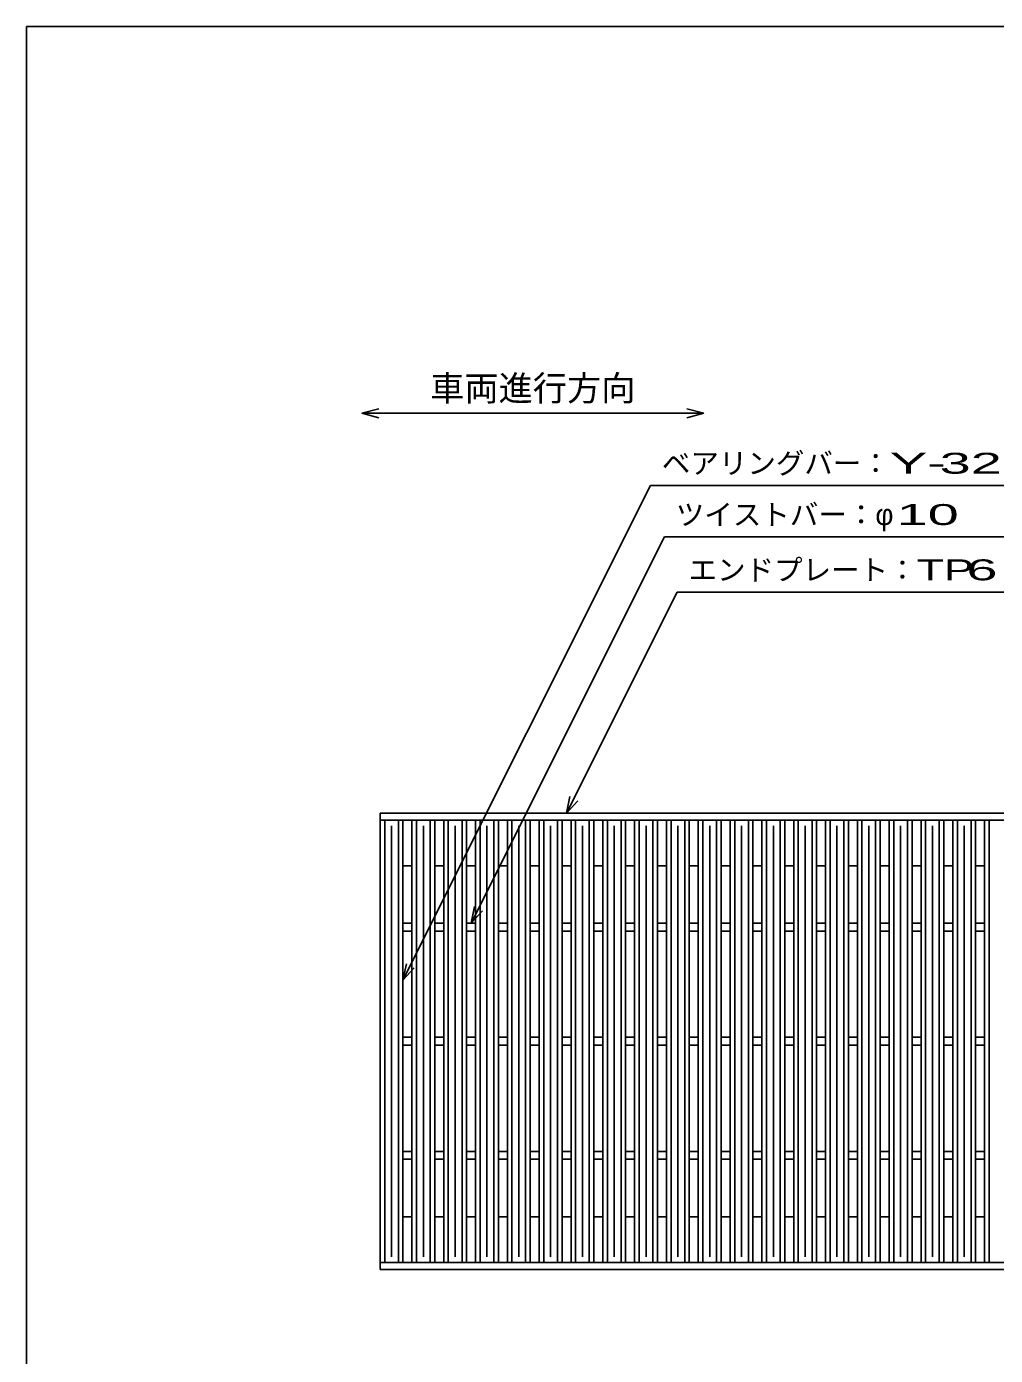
# Model space of a CAD drawing. Units: millimetres, scale not verified. Extents: x -1820 to 1736, y -1282 to 1048.
# Drawn here: x -1724 to -874, y -117 to 1048 of the extents above; entities that cross this region are included whole.
import ezdxf
from ezdxf.enums import TextEntityAlignment as Align

# ---------------------------------------------------------------- set-up
doc = ezdxf.new("R2010")
doc.units = ezdxf.units.MM
doc.header["$LTSCALE"] = 10
for name, color, linetype, lineweight in [('CADPAC_LAYER_0000', 150, 'Continuous', 25), ('CADPAC_LAYER_0016', 3, 'Continuous', 25), ('CADPAC_LAYER_0022', 2, 'Continuous', 25)]:
    doc.layers.add(name, color=color, linetype=linetype, lineweight=lineweight)
doc.styles.add('ベクトル', font='')
doc.styles.get('ベクトル').set_extended_font_data('ベクトル')

msp = doc.modelspace()

# ---------------------------------------------------------------- linework, layer by layer
at = {"layer": 'CADPAC_LAYER_0000'}
for p, q in [((-1724, -1151.5), (-1724, 1048.5)), ((-1724, 1048.5), (1736, 1048.5))]:
    msp.add_line(p, q, dxfattribs=at)
at = {"layer": 'CADPAC_LAYER_0000', "color": 4}
for p, q in [((-1430.08, 709.33), (-1415.08, 713.33)), ((-1130.08, 709.33), (-1145.08, 713.33)), ((-1415.08, 705.33), (-1430.08, 709.33)), ((-1430.08, 709.33), (-1130.08, 709.33)), ((-1145.08, 705.33), (-1130.08, 709.33))]:
    msp.add_line(p, q, dxfattribs=at)
at = {"layer": 'CADPAC_LAYER_0016'}
for p, q in [((-1414, 358.5), (-418, 358.5)), ((-1414, 352.5), (-1414, 358.5)), ((-1414, 352.5), (-418, 352.5)), ((-1414, -35.5), (-1414, 352.5)), ((-1414, 352.5), (-1394, 352.5)), ((-1410, -35.5), (-1410, 352.5)), ((-1398, -35.5), (-1398, 352.5)), ((-1394, -35.5), (-1394, 352.5)), ((-1386.1, -35.5), (-1386.1, 352.5)), ((-1386.1, 352.5), (-1366.1, 352.5)), ((-1382.1, -35.5), (-1382.1, 352.5)), ((-1370.1, -35.5), (-1370.1, 352.5)), ((-1366.1, -35.5), (-1366.1, 352.5)), ((-1358.2, -35.5), (-1358.2, 352.5)), ((-1358.2, 352.5), (-1338.2, 352.5)), ((-1354.2, -35.5), (-1354.2, 352.5)), ((-1342.2, -35.5), (-1342.2, 352.5)), ((-1338.2, -35.5), (-1338.2, 352.5)), ((-1330.3, -35.5), (-1330.3, 352.5)), ((-1330.3, 352.5), (-1310.3, 352.5)), ((-1326.3, -35.5), (-1326.3, 352.5)), ((-1314.3, -35.5), (-1314.3, 352.5)), ((-1310.3, -35.5), (-1310.3, 352.5)), ((-1302.4, -35.5), (-1302.4, 352.5)), ((-1302.4, 352.5), (-1282.4, 352.5)), ((-1298.4, -35.5), (-1298.4, 352.5)), ((-1286.4, -35.5), (-1286.4, 352.5)), ((-1282.4, -35.5), (-1282.4, 352.5)), ((-1274.5, -35.5), (-1274.5, 352.5)), ((-1274.5, 352.5), (-1254.5, 352.5)), ((-1270.5, -35.5), (-1270.5, 352.5)), ((-1258.5, -35.5), (-1258.5, 352.5)), ((-1254.5, -35.5), (-1254.5, 352.5)), ((-1246.6, -35.5), (-1246.6, 352.5)), ((-1246.6, 352.5), (-1226.6, 352.5)), ((-1242.6, -35.5), (-1242.6, 352.5)), ((-1230.6, -35.5), (-1230.6, 352.5)), ((-1226.6, -35.5), (-1226.6, 352.5)), ((-1218.7, -35.5), (-1218.7, 352.5)), ((-1218.7, 352.5), (-1198.7, 352.5)), ((-1214.7, -35.5), (-1214.7, 352.5)), ((-1202.7, -35.5), (-1202.7, 352.5)), ((-1198.7, -35.5), (-1198.7, 352.5)), ((-1190.8, -35.5), (-1190.8, 352.5)), ((-1190.8, 352.5), (-1170.8, 352.5)), ((-1186.8, -35.5), (-1186.8, 352.5)), ((-1174.8, -35.5), (-1174.8, 352.5)), ((-1170.8, -35.5), (-1170.8, 352.5)), ((-1162.9, -35.5), (-1162.9, 352.5)), ((-1162.9, 352.5), (-1142.9, 352.5)), ((-1158.9, -35.5), (-1158.9, 352.5)), ((-1146.9, -35.5), (-1146.9, 352.5)), ((-1142.9, -35.5), (-1142.9, 352.5)), ((-1135, -35.5), (-1135, 352.5)), ((-1135, 352.5), (-1115, 352.5)), ((-1131, -35.5), (-1131, 352.5)), ((-1119, -35.5), (-1119, 352.5)), ((-1115, -35.5), (-1115, 352.5)), ((-1107.1, -35.5), (-1107.1, 352.5)), ((-1107.1, 352.5), (-1087.1, 352.5)), ((-1103.1, -35.5), (-1103.1, 352.5)), ((-1091.1, -35.5), (-1091.1, 352.5)), ((-1087.1, -35.5), (-1087.1, 352.5)), ((-1079.2, -35.5), (-1079.2, 352.5)), ((-1079.2, 352.5), (-1059.2, 352.5)), ((-1075.2, -35.5), (-1075.2, 352.5)), ((-1063.2, -35.5), (-1063.2, 352.5)), ((-1059.2, -35.5), (-1059.2, 352.5)), ((-1051.3, -35.5), (-1051.3, 352.5)), ((-1051.3, 352.5), (-1031.3, 352.5)), ((-1047.3, -35.5), (-1047.3, 352.5)), ((-1035.3, -35.5), (-1035.3, 352.5)), ((-1031.3, -35.5), (-1031.3, 352.5)), ((-1023.4, -35.5), (-1023.4, 352.5)), ((-1023.4, 352.5), (-1003.4, 352.5)), ((-1019.4, -35.5), (-1019.4, 352.5)), ((-1007.4, -35.5), (-1007.4, 352.5)), ((-1003.4, -35.5), (-1003.4, 352.5)), ((-995.5, -35.5), (-995.5, 352.5)), ((-995.5, 352.5), (-975.5, 352.5)), ((-991.5, -35.5), (-991.5, 352.5)), ((-979.5, -35.5), (-979.5, 352.5)), ((-975.5, -35.5), (-975.5, 352.5)), ((-967.6, -35.5), (-967.6, 352.5)), ((-967.6, 352.5), (-947.6, 352.5)), ((-963.6, -35.5), (-963.6, 352.5)), ((-951.6, -35.5), (-951.6, 352.5)), ((-947.6, -35.5), (-947.6, 352.5)), ((-939.7, -35.5), (-939.7, 352.5)), ((-939.7, 352.5), (-919.7, 352.5)), ((-935.7, -35.5), (-935.7, 352.5)), ((-923.7, -35.5), (-923.7, 352.5)), ((-919.7, -35.5), (-919.7, 352.5)), ((-911.8, -35.5), (-911.8, 352.5)), ((-911.8, 352.5), (-891.8, 352.5)), ((-907.8, -35.5), (-907.8, 352.5)), ((-895.8, -35.5), (-895.8, 352.5)), ((-891.8, -35.5), (-891.8, 352.5)), ((-883.9, -35.5), (-883.9, 352.5)), ((-883.9, 352.5), (-863.9, 352.5)), ((-879.9, -35.5), (-879.9, 352.5)), ((-1404, -30.5), (-1404, 347.5)), ((-1376.1, -30.5), (-1376.1, 347.5)), ((-1348.2, -30.5), (-1348.2, 347.5)), ((-1320.3, -30.5), (-1320.3, 347.5)), ((-1292.4, -30.5), (-1292.4, 347.5)), ((-1264.5, -30.5), (-1264.5, 347.5)), ((-1236.6, -30.5), (-1236.6, 347.5)), ((-1208.7, -30.5), (-1208.7, 347.5)), ((-1180.8, -30.5), (-1180.8, 347.5)), ((-1152.9, -30.5), (-1152.9, 347.5)), ((-1125, -30.5), (-1125, 347.5)), ((-1097.1, -30.5), (-1097.1, 347.5)), ((-1069.2, -30.5), (-1069.2, 347.5)), ((-1041.3, -30.5), (-1041.3, 347.5)), ((-1013.4, -30.5), (-1013.4, 347.5)), ((-985.5, -30.5), (-985.5, 347.5)), ((-957.6, -30.5), (-957.6, 347.5)), ((-929.7, -30.5), (-929.7, 347.5)), ((-901.8, -30.5), (-901.8, 347.5)), ((-1394, 312.5), (-1386.1, 312.5)), ((-1366.1, 312.5), (-1358.2, 312.5)), ((-1338.2, 312.5), (-1330.3, 312.5)), ((-1310.3, 312.5), (-1302.4, 312.5)), ((-1282.4, 312.5), (-1274.5, 312.5)), ((-1254.5, 312.5), (-1246.6, 312.5)), ((-1226.6, 312.5), (-1218.7, 312.5)), ((-1198.7, 312.5), (-1190.8, 312.5)), ((-1170.8, 312.5), (-1162.9, 312.5)), ((-1142.9, 312.5), (-1135, 312.5)), ((-1115, 312.5), (-1107.1, 312.5)), ((-1087.1, 312.5), (-1079.2, 312.5)), ((-1059.2, 312.5), (-1051.3, 312.5)), ((-1031.3, 312.5), (-1023.4, 312.5)), ((-1003.4, 312.5), (-995.5, 312.5)), ((-975.5, 312.5), (-967.6, 312.5)), ((-947.6, 312.5), (-939.7, 312.5)), ((-919.7, 312.5), (-911.8, 312.5)), ((-891.8, 312.5), (-883.9, 312.5)), ((-1394, 262), (-1386.1, 262)), ((-1366.1, 262), (-1358.2, 262)), ((-1338.2, 262), (-1330.3, 262)), ((-1310.3, 262), (-1302.4, 262)), ((-1282.4, 262), (-1274.5, 262)), ((-1254.5, 262), (-1246.6, 262)), ((-1226.6, 262), (-1218.7, 262)), ((-1198.7, 262), (-1190.8, 262)), ((-1170.8, 262), (-1162.9, 262)), ((-1142.9, 262), (-1135, 262)), ((-1115, 262), (-1107.1, 262)), ((-1087.1, 262), (-1079.2, 262)), ((-1059.2, 262), (-1051.3, 262)), ((-1031.3, 262), (-1023.4, 262)), ((-1003.4, 262), (-995.5, 262)), ((-975.5, 262), (-967.6, 262)), ((-947.6, 262), (-939.7, 262)), ((-919.7, 262), (-911.8, 262)), ((-891.8, 262), (-883.9, 262)), ((-1394, 255), (-1386.1, 255)), ((-1366.1, 255), (-1358.2, 255)), ((-1338.2, 255), (-1330.3, 255)), ((-1310.3, 255), (-1302.4, 255)), ((-1282.4, 255), (-1274.5, 255)), ((-1254.5, 255), (-1246.6, 255)), ((-1226.6, 255), (-1218.7, 255)), ((-1198.7, 255), (-1190.8, 255)), ((-1170.8, 255), (-1162.9, 255)), ((-1142.9, 255), (-1135, 255)), ((-1115, 255), (-1107.1, 255)), ((-1087.1, 255), (-1079.2, 255)), ((-1059.2, 255), (-1051.3, 255)), ((-1031.3, 255), (-1023.4, 255)), ((-1003.4, 255), (-995.5, 255)), ((-975.5, 255), (-967.6, 255)), ((-947.6, 255), (-939.7, 255)), ((-919.7, 255), (-911.8, 255)), ((-891.8, 255), (-883.9, 255)), ((-1394, 162), (-1386.1, 162)), ((-1394, 155), (-1386.1, 155)), ((-1366.1, 162), (-1358.2, 162)), ((-1366.1, 155), (-1358.2, 155)), ((-1338.2, 162), (-1330.3, 162)), ((-1338.2, 155), (-1330.3, 155)), ((-1310.3, 162), (-1302.4, 162)), ((-1310.3, 155), (-1302.4, 155)), ((-1282.4, 162), (-1274.5, 162)), ((-1282.4, 155), (-1274.5, 155)), ((-1254.5, 162), (-1246.6, 162)), ((-1254.5, 155), (-1246.6, 155)), ((-1226.6, 162), (-1218.7, 162)), ((-1226.6, 155), (-1218.7, 155)), ((-1198.7, 162), (-1190.8, 162)), ((-1198.7, 155), (-1190.8, 155)), ((-1170.8, 162), (-1162.9, 162)), ((-1170.8, 155), (-1162.9, 155)), ((-1142.9, 162), (-1135, 162)), ((-1142.9, 155), (-1135, 155)), ((-1115, 162), (-1107.1, 162)), ((-1115, 155), (-1107.1, 155)), ((-1087.1, 162), (-1079.2, 162)), ((-1087.1, 155), (-1079.2, 155)), ((-1059.2, 162), (-1051.3, 162)), ((-1059.2, 155), (-1051.3, 155)), ((-1031.3, 162), (-1023.4, 162)), ((-1031.3, 155), (-1023.4, 155)), ((-1003.4, 162), (-995.5, 162)), ((-1003.4, 155), (-995.5, 155)), ((-975.5, 162), (-967.6, 162)), ((-975.5, 155), (-967.6, 155)), ((-947.6, 162), (-939.7, 162)), ((-947.6, 155), (-939.7, 155)), ((-919.7, 162), (-911.8, 162)), ((-919.7, 155), (-911.8, 155)), ((-891.8, 162), (-883.9, 162)), ((-891.8, 155), (-883.9, 155)), ((-1394, 62), (-1386.1, 62)), ((-1366.1, 62), (-1358.2, 62)), ((-1338.2, 62), (-1330.3, 62)), ((-1310.3, 62), (-1302.4, 62)), ((-1282.4, 62), (-1274.5, 62)), ((-1254.5, 62), (-1246.6, 62)), ((-1226.6, 62), (-1218.7, 62)), ((-1198.7, 62), (-1190.8, 62)), ((-1170.8, 62), (-1162.9, 62)), ((-1142.9, 62), (-1135, 62)), ((-1115, 62), (-1107.1, 62)), ((-1087.1, 62), (-1079.2, 62)), ((-1059.2, 62), (-1051.3, 62)), ((-1031.3, 62), (-1023.4, 62)), ((-1003.4, 62), (-995.5, 62)), ((-975.5, 62), (-967.6, 62)), ((-947.6, 62), (-939.7, 62)), ((-919.7, 62), (-911.8, 62)), ((-891.8, 62), (-883.9, 62)), ((-1394, 55), (-1386.1, 55)), ((-1366.1, 55), (-1358.2, 55)), ((-1338.2, 55), (-1330.3, 55)), ((-1310.3, 55), (-1302.4, 55)), ((-1282.4, 55), (-1274.5, 55)), ((-1254.5, 55), (-1246.6, 55)), ((-1226.6, 55), (-1218.7, 55)), ((-1198.7, 55), (-1190.8, 55)), ((-1170.8, 55), (-1162.9, 55)), ((-1142.9, 55), (-1135, 55)), ((-1115, 55), (-1107.1, 55)), ((-1087.1, 55), (-1079.2, 55)), ((-1059.2, 55), (-1051.3, 55)), ((-1031.3, 55), (-1023.4, 55)), ((-1003.4, 55), (-995.5, 55)), ((-975.5, 55), (-967.6, 55)), ((-947.6, 55), (-939.7, 55)), ((-919.7, 55), (-911.8, 55)), ((-891.8, 55), (-883.9, 55)), ((-1394, 4.5), (-1386.1, 4.5)), ((-1366.1, 4.5), (-1358.2, 4.5)), ((-1338.2, 4.5), (-1330.3, 4.5)), ((-1310.3, 4.5), (-1302.4, 4.5)), ((-1282.4, 4.5), (-1274.5, 4.5)), ((-1254.5, 4.5), (-1246.6, 4.5)), ((-1226.6, 4.5), (-1218.7, 4.5)), ((-1198.7, 4.5), (-1190.8, 4.5)), ((-1170.8, 4.5), (-1162.9, 4.5)), ((-1142.9, 4.5), (-1135, 4.5)), ((-1115, 4.5), (-1107.1, 4.5)), ((-1087.1, 4.5), (-1079.2, 4.5)), ((-1059.2, 4.5), (-1051.3, 4.5)), ((-1031.3, 4.5), (-1023.4, 4.5)), ((-1003.4, 4.5), (-995.5, 4.5)), ((-975.5, 4.5), (-967.6, 4.5)), ((-947.6, 4.5), (-939.7, 4.5)), ((-919.7, 4.5), (-911.8, 4.5)), ((-891.8, 4.5), (-883.9, 4.5)), ((-1414, -35.5), (-418, -35.5)), ((-1414, -41.5), (-1414, -35.5)), ((-1414, -35.5), (-1394, -35.5)), ((-1414, -41.5), (-418, -41.5)), ((-1386.1, -35.5), (-1366.1, -35.5)), ((-1358.2, -35.5), (-1338.2, -35.5)), ((-1330.3, -35.5), (-1310.3, -35.5)), ((-1302.4, -35.5), (-1282.4, -35.5)), ((-1274.5, -35.5), (-1254.5, -35.5)), ((-1246.6, -35.5), (-1226.6, -35.5)), ((-1218.7, -35.5), (-1198.7, -35.5)), ((-1190.8, -35.5), (-1170.8, -35.5)), ((-1162.9, -35.5), (-1142.9, -35.5)), ((-1135, -35.5), (-1115, -35.5)), ((-1107.1, -35.5), (-1087.1, -35.5)), ((-1079.2, -35.5), (-1059.2, -35.5)), ((-1051.3, -35.5), (-1031.3, -35.5)), ((-1023.4, -35.5), (-1003.4, -35.5)), ((-995.5, -35.5), (-975.5, -35.5)), ((-967.6, -35.5), (-947.6, -35.5)), ((-939.7, -35.5), (-919.7, -35.5)), ((-911.8, -35.5), (-891.8, -35.5)), ((-883.9, -35.5), (-863.9, -35.5))]:
    msp.add_line(p, q, dxfattribs=at)
at = {"layer": 'CADPAC_LAYER_0022', "color": 4}
for p, q in [((-1394, 212), (-1177, 646)), ((-1177, 646), (-717, 646)), ((-1334.25, 262), (-1164.75, 601)), ((-1164.75, 601), (-724.75, 601)), ((-1250.55, 358.5), (-1153.55, 552.5)), ((-1153.55, 552.5), (-713.55, 552.5)), ((-1250.55, 358.5), (-1247.55, 373.1)), ((-1250.55, 358.5), (-1240.55, 369.5)), ((-1334.25, 262), (-1331.25, 276.6)), ((-1334.25, 262), (-1324.25, 273)), ((-1394, 212), (-1391, 226.6)), ((-1394, 212), (-1384, 223))]:
    msp.add_line(p, q, dxfattribs=at)

# ---------------------------------------------------------------- texts
at = {"layer": 'CADPAC_LAYER_0000', "color": 2, "style": 'ベクトル'}
msp.add_text('車両進行方向', height=21.99, dxfattribs=at).set_placement((-1370.08, 731.33), align=Align.MIDDLE_LEFT)
at = {"layer": 'CADPAC_LAYER_0022', "style": 'ベクトル'}
for s, p in [('ベアリングバー：', (-1167, 665.5)), ('ツイストバー：', (-1154.75, 620.5)), ('φ', (-979.75, 620.5)), ('エンドプレート：', (-1143.55, 572))]:
    msp.add_text(s, height=18.33, dxfattribs=at).set_placement(p, align=Align.MIDDLE_LEFT)
for s, width, p in [('Y-', 2, (-967, 665.5)), (' 32 ', 2, (-937, 665.5)), (' 10 ', 2, (-974.75, 620.5)), ('TP', 1.6, (-943.55, 572)), (' 6 ', 2, (-913.55, 572))]:
    msp.add_text(s, height=18.33, dxfattribs=dict(at, width=width)).set_placement(p, align=Align.MIDDLE_LEFT)

doc.saveas('drawing.dxf')
